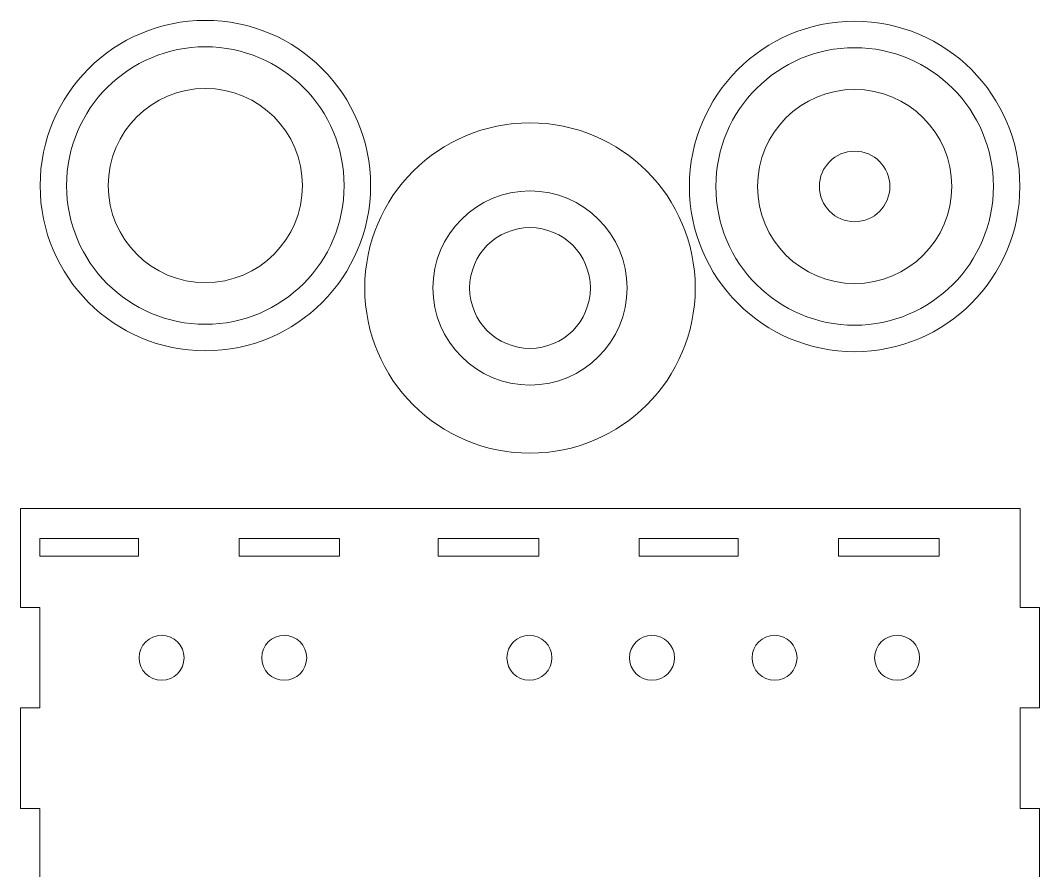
# Model space of a CAD drawing. Header units: millimetres. Extents: x -85 to 85, y -161 to 154.
# Drawn here: x -84.7 to 85.2, y 12.1 to 153.9 of the extents above; entities that cross this region are included whole.
import ezdxf

# ---------------------------------------------------------------- set-up
doc = ezdxf.new("R2010")
doc.units = ezdxf.units.MM
doc.header["$MEASUREMENT"] = 0
doc.layers.add('Layer 1', color=7, linetype='Continuous')

msp = doc.modelspace()

# ---------------------------------------------------------------- linework, layer by layer
at = {"layer": 'Layer 1', "color": 1, "lineweight": 9}
for points, knots in [([(-26.36, 126.33), (-26.36, 111.12), (-38.69, 98.79), (-53.9, 98.79), (-53.9, 98.79), (-69.12, 98.79), (-81.45, 111.12), (-81.45, 126.33), (-81.45, 126.33), (-81.45, 141.54), (-69.12, 153.88), (-53.9, 153.88), (-53.9, 153.88), (-38.69, 153.88), (-26.36, 141.54), (-26.36, 126.33)], [0, 0, 0, 0, 0.2, 0.2, 0.2, 0.2, 0.4, 0.4, 0.4, 0.4, 0.6, 0.6, 0.6, 0.6, 1, 1, 1, 1]), ([(81.88, 126.19), (81.88, 110.97), (69.54, 98.64), (54.33, 98.64), (54.33, 98.64), (39.12, 98.64), (26.79, 110.97), (26.79, 126.19), (26.79, 126.19), (26.79, 141.4), (39.12, 153.73), (54.33, 153.73), (54.33, 153.73), (69.54, 153.73), (81.88, 141.4), (81.88, 126.19)], [0, 0, 0, 0, 0.2, 0.2, 0.2, 0.2, 0.4, 0.4, 0.4, 0.4, 0.6, 0.6, 0.6, 0.6, 1, 1, 1, 1]), ([(-30.77, 126.33), (-30.77, 113.55), (-41.13, 103.2), (-53.9, 103.2), (-53.9, 103.2), (-66.68, 103.2), (-77.04, 113.55), (-77.04, 126.33), (-77.04, 126.33), (-77.04, 139.11), (-66.68, 149.47), (-53.9, 149.47), (-53.9, 149.47), (-41.13, 149.47), (-30.77, 139.11), (-30.77, 126.33)], [0, 0, 0, 0, 0.2, 0.2, 0.2, 0.2, 0.4, 0.4, 0.4, 0.4, 0.6, 0.6, 0.6, 0.6, 1, 1, 1, 1]), ([(77.47, 126.19), (77.47, 113.41), (67.11, 103.05), (54.33, 103.05), (54.33, 103.05), (41.56, 103.05), (31.2, 113.41), (31.2, 126.19), (31.2, 126.19), (31.2, 138.96), (41.56, 149.32), (54.33, 149.32), (54.33, 149.32), (67.11, 149.32), (77.47, 138.96), (77.47, 126.19)], [0, 0, 0, 0, 0.2, 0.2, 0.2, 0.2, 0.4, 0.4, 0.4, 0.4, 0.6, 0.6, 0.6, 0.6, 1, 1, 1, 1]), ([(-37.72, 126.33), (-37.72, 117.39), (-44.96, 110.15), (-53.9, 110.15), (-53.9, 110.15), (-62.84, 110.15), (-70.09, 117.39), (-70.09, 126.33), (-70.09, 126.33), (-70.09, 135.27), (-62.84, 142.52), (-53.9, 142.52), (-53.9, 142.52), (-44.96, 142.52), (-37.72, 135.27), (-37.72, 126.33)], [0, 0, 0, 0, 0.2, 0.2, 0.2, 0.2, 0.4, 0.4, 0.4, 0.4, 0.6, 0.6, 0.6, 0.6, 1, 1, 1, 1]), ([(70.52, 126.19), (70.52, 117.25), (63.27, 110), (54.33, 110), (54.33, 110), (45.39, 110), (38.15, 117.25), (38.15, 126.19), (38.15, 126.19), (38.15, 135.13), (45.39, 142.37), (54.33, 142.37), (54.33, 142.37), (63.27, 142.37), (70.52, 135.13), (70.52, 126.19)], [0, 0, 0, 0, 0.2, 0.2, 0.2, 0.2, 0.4, 0.4, 0.4, 0.4, 0.6, 0.6, 0.6, 0.6, 1, 1, 1, 1]), ([(27.76, 109.26), (27.76, 94.04), (15.43, 81.71), (0.21, 81.71), (0.21, 81.71), (-15, 81.71), (-27.33, 94.04), (-27.33, 109.26), (-27.33, 109.26), (-27.33, 124.47), (-15, 136.8), (0.21, 136.8), (0.21, 136.8), (15.43, 136.8), (27.76, 124.47), (27.76, 109.26)], [0, 0, 0, 0, 0.2, 0.2, 0.2, 0.2, 0.4, 0.4, 0.4, 0.4, 0.6, 0.6, 0.6, 0.6, 1, 1, 1, 1]), ([(60.21, 126.19), (60.21, 122.94), (57.58, 120.31), (54.33, 120.31), (54.33, 120.31), (51.09, 120.31), (48.46, 122.94), (48.46, 126.19), (48.46, 126.19), (48.46, 129.43), (51.09, 132.06), (54.33, 132.06), (54.33, 132.06), (57.58, 132.06), (60.21, 129.43), (60.21, 126.19)], [0, 0, 0, 0, 0.2, 0.2, 0.2, 0.2, 0.4, 0.4, 0.4, 0.4, 0.6, 0.6, 0.6, 0.6, 1, 1, 1, 1]), ([(16.4, 109.26), (16.4, 100.32), (9.15, 93.07), (0.21, 93.07), (0.21, 93.07), (-8.73, 93.07), (-15.97, 100.32), (-15.97, 109.26), (-15.97, 109.26), (-15.97, 118.2), (-8.73, 125.44), (0.21, 125.44), (0.21, 125.44), (9.15, 125.44), (16.4, 118.2), (16.4, 109.26)], [0, 0, 0, 0, 0.2, 0.2, 0.2, 0.2, 0.4, 0.4, 0.4, 0.4, 0.6, 0.6, 0.6, 0.6, 1, 1, 1, 1]), ([(10.28, 109.26), (10.28, 103.7), (5.77, 99.19), (0.21, 99.19), (0.21, 99.19), (-5.34, 99.19), (-9.85, 103.7), (-9.85, 109.26), (-9.85, 109.26), (-9.85, 114.81), (-5.34, 119.32), (0.21, 119.32), (0.21, 119.32), (5.77, 119.32), (10.28, 114.81), (10.28, 109.26)], [0, 0, 0, 0, 0.2, 0.2, 0.2, 0.2, 0.4, 0.4, 0.4, 0.4, 0.6, 0.6, 0.6, 0.6, 1, 1, 1, 1]), ([(-81.51, -157.71), (-81.51, -157.71), (-81.51, -144.19), (-81.51, -144.19), (-81.51, -144.19), (-81.51, -144.19), (-84.74, -144.19), (-84.74, -144.19), (-84.74, -144.19), (-84.74, -144.19), (-84.74, -127.43), (-84.74, -127.43), (-84.74, -127.43), (-84.74, -127.43), (-81.51, -127.43), (-81.51, -127.43), (-81.51, -127.43), (-81.51, -127.43), (-81.51, -110.68), (-81.51, -110.68), (-81.51, -110.68), (-81.51, -110.68), (-84.74, -110.68), (-84.74, -110.68), (-84.74, -110.68), (-84.74, -110.68), (-84.74, -94.09), (-84.74, -94.09), (-84.74, -94.09), (-84.74, -94.09), (-84.74, -94.21), (-84.74, -94.21), (-84.74, -94.21), (-84.74, -94.21), (-81.51, -94.21), (-81.51, -94.21), (-81.51, -94.21), (-81.51, -94.21), (-81.51, -77.46), (-81.51, -77.46), (-81.51, -77.46), (-81.51, -77.46), (-84.74, -77.46), (-84.74, -77.46), (-84.74, -77.46), (-84.74, -77.46), (-84.74, -60.7), (-84.74, -60.7), (-84.74, -60.7), (-84.74, -60.7), (-81.51, -60.7), (-81.51, -60.7), (-81.51, -60.7), (-81.51, -60.7), (-81.51, -44.24), (-81.51, -44.24), (-81.51, -44.24), (-81.51, -44.24), (-84.74, -44.24), (-84.74, -44.24), (-84.74, -44.24), (-84.74, -44.24), (-84.74, -27.48), (-84.74, -27.48), (-84.74, -27.48), (-84.74, -27.48), (-81.51, -27.48), (-81.51, -27.48), (-81.51, -27.48), (-81.51, -27.48), (-81.51, -10.73), (-81.51, -10.73), (-81.51, -10.73), (-81.51, -10.73), (-84.74, -10.73), (-84.74, -10.73), (-84.74, -10.73), (-84.74, -10.73), (-84.74, 6.03), (-84.74, 6.03), (-84.74, 6.03), (-84.74, 6.03), (-81.51, 6.03), (-81.51, 6.03), (-81.51, 6.03), (-81.51, 6.03), (-81.51, 22.49), (-81.51, 22.49), (-81.51, 22.49), (-81.51, 22.49), (-84.74, 22.49), (-84.74, 22.49), (-84.74, 22.49), (-84.74, 22.49), (-84.74, 39.22), (-84.74, 39.22), (-84.74, 39.22), (-84.74, 39.22), (-84.74, 39.25), (-84.74, 39.25), (-84.74, 39.25), (-84.74, 39.25), (-81.51, 39.25), (-81.51, 39.25), (-81.51, 39.25), (-81.51, 39.25), (-81.51, 56), (-81.51, 56), (-81.51, 56), (-81.51, 56), (-84.74, 56), (-84.74, 56), (-84.74, 56), (-84.74, 56), (-84.74, 72.47), (-84.74, 72.47), (-84.74, 72.47), (-84.74, 72.47), (81.94, 72.47), (81.94, 72.47), (81.94, 72.47), (81.94, 72.47), (81.94, 56), (81.94, 56), (81.94, 56), (81.94, 56), (85.17, 56), (85.17, 56), (85.17, 56), (85.17, 56), (85.17, 39.25), (85.17, 39.25), (85.17, 39.25), (85.17, 39.25), (81.94, 39.25), (81.94, 39.25), (81.94, 39.25), (81.94, 39.25), (81.94, 39.22), (81.94, 39.22), (81.94, 39.22), (81.94, 39.22), (81.94, 22.49), (81.94, 22.49), (81.94, 22.49), (81.94, 22.49), (85.17, 22.49), (85.17, 22.49), (85.17, 22.49), (85.17, 22.49), (85.17, 6.03), (85.17, 6.03), (85.17, 6.03), (85.17, 6.03), (81.94, 6.03), (81.94, 6.03), (81.94, 6.03), (81.94, 6.03), (81.94, -10.73), (81.94, -10.73), (81.94, -10.73), (81.94, -10.73), (85.17, -10.73), (85.17, -10.73), (85.17, -10.73), (85.17, -10.73), (85.17, -27.48), (85.17, -27.48), (85.17, -27.48), (85.17, -27.48), (81.94, -27.48), (81.94, -27.48), (81.94, -27.48), (81.94, -27.48), (81.94, -44.24), (81.94, -44.24), (81.94, -44.24), (81.94, -44.24), (85.17, -44.24), (85.17, -44.24), (85.17, -44.24), (85.17, -44.24), (85.17, -60.7), (85.17, -60.7), (85.17, -60.7), (85.17, -60.7), (81.94, -60.7), (81.94, -60.7), (81.94, -60.7), (81.94, -60.7), (81.94, -77.46), (81.94, -77.46), (81.94, -77.46), (81.94, -77.46), (85.17, -77.46), (85.17, -77.46), (85.17, -77.46), (85.17, -77.46), (85.17, -94.21), (85.17, -94.21), (85.17, -94.21), (85.17, -94.21), (81.94, -94.21), (81.94, -94.21), (81.94, -94.21), (81.94, -94.21), (81.94, -94.09), (81.94, -94.09), (81.94, -94.09), (81.94, -94.09), (81.94, -110.68), (81.94, -110.68), (81.94, -110.68), (81.94, -110.68), (85.17, -110.68), (85.17, -110.68), (85.17, -110.68), (85.17, -110.68), (85.17, -127.43), (85.17, -127.43), (85.17, -127.43), (85.17, -127.43), (81.94, -127.43), (81.94, -127.43), (81.94, -127.43), (81.94, -127.43), (81.94, -144.19), (81.94, -144.19), (81.94, -144.19), (81.94, -144.19), (85.17, -144.19), (85.17, -144.19), (85.17, -144.19), (85.17, -144.19), (85.17, -160.65), (85.17, -160.65), (85.17, -160.65), (85.17, -160.65), (68.42, -160.65), (68.42, -160.65), (68.42, -160.65), (68.42, -160.65), (68.42, -157.71), (68.42, -157.71), (68.42, -157.71), (68.42, -157.71), (51.66, -157.71), (51.66, -157.71), (51.66, -157.71), (51.66, -157.71), (51.66, -160.65), (51.66, -160.65), (51.66, -160.65), (51.66, -160.65), (35.03, -160.65), (35.03, -160.65), (35.03, -160.65), (35.03, -160.65), (35.2, -160.65), (35.2, -160.65), (35.2, -160.65), (35.2, -160.65), (35.2, -157.71), (35.2, -157.71), (35.2, -157.71), (35.2, -157.71), (18.44, -157.71), (18.44, -157.71), (18.44, -157.71), (18.44, -157.71), (18.44, -160.65), (18.44, -160.65), (18.44, -160.65), (18.44, -160.65), (1.68, -160.65), (1.68, -160.65), (1.68, -160.65), (1.68, -160.65), (1.68, -157.71), (1.68, -157.71), (1.68, -157.71), (1.68, -157.71), (-15.07, -157.71), (-15.07, -157.71), (-15.07, -157.71), (-15.07, -157.71), (-15.07, -160.65), (-15.07, -160.65), (-15.07, -160.65), (-15.07, -160.65), (-31.53, -160.65), (-31.53, -160.65), (-31.53, -160.65), (-31.53, -160.65), (-31.53, -157.71), (-31.53, -157.71), (-31.53, -157.71), (-31.53, -157.71), (-48.29, -157.71), (-48.29, -157.71), (-48.29, -157.71), (-48.29, -157.71), (-48.29, -160.65), (-48.29, -160.65), (-48.29, -160.65), (-48.29, -160.65), (-65.05, -160.65), (-65.05, -160.65), (-65.05, -160.65), (-65.05, -160.65), (-65.05, -157.71), (-65.05, -157.71), (-65.05, -157.71), (-65.05, -157.71), (-81.51, -157.71), (-81.51, -157.71)], [0, 0, 0, 0, 0.0125, 0.0125, 0.0125, 0.0125, 0.025, 0.025, 0.025, 0.025, 0.0375, 0.0375, 0.0375, 0.0375, 0.05, 0.05, 0.05, 0.05, 0.0625, 0.0625, 0.0625, 0.0625, 0.075, 0.075, 0.075, 0.075, 0.0875, 0.0875, 0.0875, 0.0875, 0.1, 0.1, 0.1, 0.1, 0.1125, 0.1125, 0.1125, 0.1125, 0.125, 0.125, 0.125, 0.125, 0.1375, 0.1375, 0.1375, 0.1375, 0.15, 0.15, 0.15, 0.15, 0.1625, 0.1625, 0.1625, 0.1625, 0.175, 0.175, 0.175, 0.175, 0.1875, 0.1875, 0.1875, 0.1875, 0.2, 0.2, 0.2, 0.2, 0.2125, 0.2125, 0.2125, 0.2125, 0.225, 0.225, 0.225, 0.225, 0.2375, 0.2375, 0.2375, 0.2375, 0.25, 0.25, 0.25, 0.25, 0.2625, 0.2625, 0.2625, 0.2625, 0.275, 0.275, 0.275, 0.275, 0.2875, 0.2875, 0.2875, 0.2875, 0.3, 0.3, 0.3, 0.3, 0.3125, 0.3125, 0.3125, 0.3125, 0.325, 0.325, 0.325, 0.325, 0.3375, 0.3375, 0.3375, 0.3375, 0.35, 0.35, 0.35, 0.35, 0.3625, 0.3625, 0.3625, 0.3625, 0.375, 0.375, 0.375, 0.375, 0.3875, 0.3875, 0.3875, 0.3875, 0.4, 0.4, 0.4, 0.4, 0.4125, 0.4125, 0.4125, 0.4125, 0.425, 0.425, 0.425, 0.425, 0.4375, 0.4375, 0.4375, 0.4375, 0.45, 0.45, 0.45, 0.45, 0.4625, 0.4625, 0.4625, 0.4625, 0.475, 0.475, 0.475, 0.475, 0.4875, 0.4875, 0.4875, 0.4875, 0.5, 0.5, 0.5, 0.5, 0.5125, 0.5125, 0.5125, 0.5125, 0.525, 0.525, 0.525, 0.525, 0.5375, 0.5375, 0.5375, 0.5375, 0.55, 0.55, 0.55, 0.55, 0.5625, 0.5625, 0.5625, 0.5625, 0.575, 0.575, 0.575, 0.575, 0.5875, 0.5875, 0.5875, 0.5875, 0.6, 0.6, 0.6, 0.6, 0.6125, 0.6125, 0.6125, 0.6125, 0.625, 0.625, 0.625, 0.625, 0.6375, 0.6375, 0.6375, 0.6375, 0.65, 0.65, 0.65, 0.65, 0.6625, 0.6625, 0.6625, 0.6625, 0.675, 0.675, 0.675, 0.675, 0.6875, 0.6875, 0.6875, 0.6875, 0.7, 0.7, 0.7, 0.7, 0.7125, 0.7125, 0.7125, 0.7125, 0.725, 0.725, 0.725, 0.725, 0.7375, 0.7375, 0.7375, 0.7375, 0.75, 0.75, 0.75, 0.75, 0.7625, 0.7625, 0.7625, 0.7625, 0.775, 0.775, 0.775, 0.775, 0.7875, 0.7875, 0.7875, 0.7875, 0.8, 0.8, 0.8, 0.8, 0.8125, 0.8125, 0.8125, 0.8125, 0.825, 0.825, 0.825, 0.825, 0.8375, 0.8375, 0.8375, 0.8375, 0.85, 0.85, 0.85, 0.85, 0.8625, 0.8625, 0.8625, 0.8625, 0.875, 0.875, 0.875, 0.875, 0.8875, 0.8875, 0.8875, 0.8875, 0.9, 0.9, 0.9, 0.9, 0.9125, 0.9125, 0.9125, 0.9125, 0.925, 0.925, 0.925, 0.925, 0.9375, 0.9375, 0.9375, 0.9375, 0.95, 0.95, 0.95, 0.95, 0.9625, 0.9625, 0.9625, 0.9625, 0.975, 0.975, 0.975, 0.975, 1, 1, 1, 1]), ([(-81.51, 64.53), (-81.51, 64.53), (-65.05, 64.53), (-65.05, 64.53), (-65.05, 64.53), (-65.05, 64.53), (-65.05, 67.47), (-65.05, 67.47), (-65.05, 67.47), (-65.05, 67.47), (-81.51, 67.47), (-81.51, 67.47), (-81.51, 67.47), (-81.51, 67.47), (-81.51, 64.53), (-81.51, 64.53)], [0, 0, 0, 0, 0.2, 0.2, 0.2, 0.2, 0.4, 0.4, 0.4, 0.4, 0.6, 0.6, 0.6, 0.6, 1, 1, 1, 1]), ([(-48.29, 64.53), (-48.29, 64.53), (-31.53, 64.53), (-31.53, 64.53), (-31.53, 64.53), (-31.53, 64.53), (-31.53, 67.47), (-31.53, 67.47), (-31.53, 67.47), (-31.53, 67.47), (-48.29, 67.47), (-48.29, 67.47), (-48.29, 67.47), (-48.29, 67.47), (-48.29, 64.53), (-48.29, 64.53)], [0, 0, 0, 0, 0.2, 0.2, 0.2, 0.2, 0.4, 0.4, 0.4, 0.4, 0.6, 0.6, 0.6, 0.6, 1, 1, 1, 1]), ([(-15.07, 64.53), (-15.07, 64.53), (1.68, 64.53), (1.68, 64.53), (1.68, 64.53), (1.68, 64.53), (1.68, 67.47), (1.68, 67.47), (1.68, 67.47), (1.68, 67.47), (-15.07, 67.47), (-15.07, 67.47), (-15.07, 67.47), (-15.07, 67.47), (-15.07, 64.53), (-15.07, 64.53)], [0, 0, 0, 0, 0.2, 0.2, 0.2, 0.2, 0.4, 0.4, 0.4, 0.4, 0.6, 0.6, 0.6, 0.6, 1, 1, 1, 1]), ([(18.44, 64.53), (18.44, 64.53), (18.44, 67.47), (18.44, 67.47), (18.44, 67.47), (18.44, 67.47), (34.9, 67.47), (34.9, 67.47), (34.9, 67.47), (34.9, 67.47), (34.9, 67.47), (34.9, 67.47), (34.9, 67.47), (34.9, 67.47), (34.9, 64.53), (34.9, 64.53), (34.9, 64.53), (34.9, 64.53), (18.44, 64.53), (18.44, 64.53)], [0, 0, 0, 0, 0.166667, 0.166667, 0.166667, 0.166667, 0.333333, 0.333333, 0.333333, 0.333333, 0.5, 0.5, 0.5, 0.5, 0.666667, 0.666667, 0.666667, 0.666667, 1, 1, 1, 1]), ([(51.66, 64.53), (51.66, 64.53), (68.42, 64.53), (68.42, 64.53), (68.42, 64.53), (68.42, 64.53), (68.42, 67.47), (68.42, 67.47), (68.42, 67.47), (68.42, 67.47), (51.66, 67.47), (51.66, 67.47), (51.66, 67.47), (51.66, 67.47), (51.66, 64.53), (51.66, 64.53)], [0, 0, 0, 0, 0.2, 0.2, 0.2, 0.2, 0.4, 0.4, 0.4, 0.4, 0.6, 0.6, 0.6, 0.6, 1, 1, 1, 1]), ([(-57.45, 47.6), (-57.45, 45.53), (-59.13, 43.85), (-61.2, 43.85), (-61.2, 43.85), (-63.27, 43.85), (-64.95, 45.53), (-64.95, 47.6), (-64.95, 47.6), (-64.95, 49.67), (-63.27, 51.35), (-61.2, 51.35), (-61.2, 51.35), (-59.13, 51.35), (-57.45, 49.67), (-57.45, 47.6)], [0, 0, 0, 0, 0.2, 0.2, 0.2, 0.2, 0.4, 0.4, 0.4, 0.4, 0.6, 0.6, 0.6, 0.6, 1, 1, 1, 1]), ([(-37.01, 47.6), (-37.01, 45.53), (-38.69, 43.85), (-40.76, 43.85), (-40.76, 43.85), (-42.83, 43.85), (-44.51, 45.53), (-44.51, 47.6), (-44.51, 47.6), (-44.51, 49.67), (-42.83, 51.35), (-40.76, 51.35), (-40.76, 51.35), (-38.69, 51.35), (-37.01, 49.67), (-37.01, 47.6)], [0, 0, 0, 0, 0.2, 0.2, 0.2, 0.2, 0.4, 0.4, 0.4, 0.4, 0.6, 0.6, 0.6, 0.6, 1, 1, 1, 1]), ([(3.86, 47.6), (3.86, 45.53), (2.18, 43.85), (0.11, 43.85), (0.11, 43.85), (-1.96, 43.85), (-3.64, 45.53), (-3.64, 47.6), (-3.64, 47.6), (-3.64, 49.67), (-1.96, 51.35), (0.11, 51.35), (0.11, 51.35), (2.18, 51.35), (3.86, 49.67), (3.86, 47.6)], [0, 0, 0, 0, 0.2, 0.2, 0.2, 0.2, 0.4, 0.4, 0.4, 0.4, 0.6, 0.6, 0.6, 0.6, 1, 1, 1, 1]), ([(24.3, 47.6), (24.3, 45.53), (22.62, 43.85), (20.55, 43.85), (20.55, 43.85), (18.48, 43.85), (16.8, 45.53), (16.8, 47.6), (16.8, 47.6), (16.8, 49.67), (18.48, 51.35), (20.55, 51.35), (20.55, 51.35), (22.62, 51.35), (24.3, 49.67), (24.3, 47.6)], [0, 0, 0, 0, 0.2, 0.2, 0.2, 0.2, 0.4, 0.4, 0.4, 0.4, 0.6, 0.6, 0.6, 0.6, 1, 1, 1, 1]), ([(44.74, 47.6), (44.74, 45.53), (43.06, 43.85), (40.99, 43.85), (40.99, 43.85), (38.92, 43.85), (37.24, 45.53), (37.24, 47.6), (37.24, 47.6), (37.24, 49.67), (38.92, 51.35), (40.99, 51.35), (40.99, 51.35), (43.06, 51.35), (44.74, 49.67), (44.74, 47.6)], [0, 0, 0, 0, 0.2, 0.2, 0.2, 0.2, 0.4, 0.4, 0.4, 0.4, 0.6, 0.6, 0.6, 0.6, 1, 1, 1, 1]), ([(65.17, 47.6), (65.17, 45.53), (63.49, 43.85), (61.42, 43.85), (61.42, 43.85), (59.35, 43.85), (57.67, 45.53), (57.67, 47.6), (57.67, 47.6), (57.67, 49.67), (59.35, 51.35), (61.42, 51.35), (61.42, 51.35), (63.49, 51.35), (65.17, 49.67), (65.17, 47.6)], [0, 0, 0, 0, 0.2, 0.2, 0.2, 0.2, 0.4, 0.4, 0.4, 0.4, 0.6, 0.6, 0.6, 0.6, 1, 1, 1, 1])]:
    msp.add_open_spline(points, degree=3, knots=knots, dxfattribs=at)

doc.saveas('drawing.dxf')
